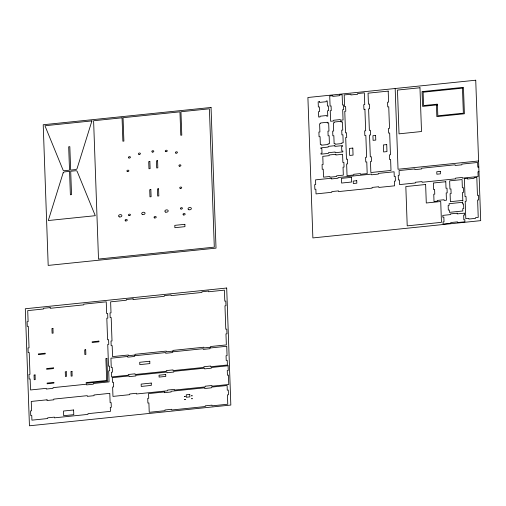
<?xml version="1.0" encoding="UTF-8"?>
<svg xmlns="http://www.w3.org/2000/svg" width="506" height="506" viewBox="0 0 506 506"><rect width="100%" height="100%" fill="white"/><g stroke="black" fill="none" stroke-linecap="round" stroke-linejoin="round"><path stroke-width="0.76" d="M364.908 109.245L363.903 109.347L363.738 104.666L364.744 104.565L364.333 92.857L357.615 93.553L357.641 94.255L350.93 94.945L350.905 94.242L344.188 94.932L344.605 106.633L345.617 106.532L345.781 111.212L344.769 111.314L345.535 132.85L346.54 132.743L346.705 137.43L345.699 137.531L346.465 159.295L347.477 159.194L347.641 163.874L346.635 163.976L347.046 175.683L353.764 174.987L353.738 174.285L360.449 173.596L360.474 174.298L367.192 173.609L366.774 161.907L365.768 162.009L365.604 157.328L366.61 157.227L365.844 135.456L364.832 135.564L364.668 130.877L365.674 130.776L364.915 109.245M478.587 160.965L398.032 169.257L395.173 88.512M478.802 167.05L477.797 167.151L477.632 162.47L461.858 164.096L461.883 164.798L455.166 165.487L455.141 164.785L421.574 168.245L421.599 168.947L414.888 169.636L414.863 168.934L399.089 170.56L399.253 175.24L398.247 175.342L398.412 180.022L399.417 179.921L399.582 184.601L415.363 182.976L415.337 182.274L422.048 181.584L422.074 182.286L455.64 178.833L455.615 178.125L462.326 177.435L462.351 178.137L478.126 176.518L477.961 171.831L478.967 171.73M462.781 200.408L450.384 201.685L450.1 193.728L451.112 193.627L450.947 188.947L449.935 189.048L449.644 180.857L462.067 179.579L462.357 187.77L463.363 187.669L463.528 192.35L462.522 192.451L462.832 201.11M184.551 396.54L185.221 396.489L184.551 396.54M184.658 399.462L185.329 399.417L184.658 399.462M191.603 395.812L192.274 395.768L191.603 395.793M191.704 398.741L192.375 398.69L191.717 398.696M63.13 172.913L48.285 220.534L95.28 215.695L77.19 171.464A1.689 1.164 -9.4 0 0 75.533 170.75L70.701 171.243L71.529 194.652L70.385 194.766L69.556 171.363L64.724 171.863A1.689 1.164 -9.4 0 0 63.13 172.913M91.928 120.902L77.089 168.523A1.689 1.164 -9.4 0 1 75.489 169.58L70.657 170.073L69.828 146.67L68.689 146.784L69.518 170.193L64.686 170.693A1.689 1.164 -9.4 0 1 63.022 169.972L44.933 125.741L91.928 120.902M423.086 91.504L422.061 91.624L422.605 106.386L437.437 104.862L436.406 104.268L436.842 116.614L464.388 113.774L463.452 87.348L423.086 91.504M228.105 365.756L211.325 367.482L211.344 368.185L204.633 368.874L204.607 368.172L173.729 371.353L173.754 372.055L167.037 372.745L167.012 372.043L135.798 375.256L135.823 375.958L129.112 376.654L129.087 375.945L112.3 377.678L112.465 382.359L113.477 382.251L113.641 386.932L112.636 387.039L112.964 396.4L129.745 394.674L129.719 393.972L136.437 393.276L136.462 393.984L167.676 390.771L167.65 390.063L174.368 389.373L174.393 390.075L205.272 386.9L205.246 386.192L211.957 385.502L211.982 386.204L228.769 384.478L228.434 375.117L227.428 375.218L227.264 370.537L228.269 370.436L228.105 365.756M211.046 107.468L43.212 124.748L48.19 265.41L216.018 248.13L211.046 107.468M475.735 80.214L307.901 97.494L312.872 237.928L480.7 220.648L475.735 80.214M332.746 95.685L329.722 95.995L330.083 106.058L331.088 105.956L331.253 110.637L330.247 110.738L330.62 121.269L333.637 120.959L333.618 120.257L340.329 119.568L340.355 120.27L343.049 119.992L342.682 109.663L343.682 109.562L343.517 104.938L342.518 105.039L342.126 94.717L339.456 94.989L339.482 95.691L332.771 96.387L332.746 95.685M122.054 117.803L93.604 120.732L98.499 259.059L214.304 247.137L209.408 108.809L180.958 111.737L181.787 135.146L180.781 135.247L179.953 111.839L123.059 117.702L123.888 141.104L122.882 141.206L122.054 117.803M419.967 87.753L397.476 90.068L399.025 133.837L421.511 131.522L419.967 87.753M388.197 91.105L368.052 93.18L368.438 104.179L369.45 104.078L369.614 108.758L368.608 108.86L369.367 130.396L370.379 130.289L370.544 134.975L369.532 135.077L370.303 156.841L371.315 156.74L371.48 161.42L370.468 161.522L370.86 172.527L390.999 170.452L390.613 159.453L389.601 159.554L389.437 154.874L390.449 154.773L389.677 133.002L388.665 133.11L388.5 128.423L389.512 128.322L388.747 106.791L387.741 106.892L387.571 102.212L388.583 102.111L388.197 91.105M319.507 101.7L318.16 101.839L318.344 106.987L319.349 106.886L319.52 111.567L318.508 111.674L318.698 117.057L320.045 116.918L320.02 116.216L326.731 115.52L326.756 116.222L327.762 116.121L327.572 110.738L328.577 110.637L328.413 105.956L327.407 106.058L327.224 100.909L326.218 101.01L326.243 101.712L319.533 102.402L319.507 101.7M462.471 88.152L423.111 92.206L423.573 105.571L437.418 104.16L437.829 115.804L463.357 113.18L462.471 88.152M327.306 122.275L320.595 122.964L320.621 123.666L319.615 123.774L319.9 131.965L318.894 132.066L319.058 136.746L320.07 136.645L320.349 144.602L321.354 144.501L321.38 145.203L328.097 144.514L328.071 143.812L329.412 143.672L329.128 135.716L328.122 135.817L327.958 131.136L328.963 131.029L328.672 122.838L327.331 122.977L327.306 122.275M341.088 121.326L334.371 122.016L334.396 122.718L333.391 122.825L333.682 131.016L332.676 131.117L332.84 135.798L333.846 135.697L334.124 143.653L335.136 143.552L335.162 144.254L341.873 143.565L341.847 142.863L343.188 142.724L342.91 134.767L341.904 134.868L341.733 130.187L342.745 130.08L342.454 121.889L341.114 122.028L341.088 121.326M375.61 135.418L372.928 135.69L373.093 140.345L375.775 140.073L375.61 135.418M149.858 161.522L148.72 161.635L148.966 168.751L150.111 168.631L149.858 161.522M157.581 160.725L156.436 160.838L156.689 167.954L157.828 167.84L157.581 160.725M334.871 145.69L328.16 146.379L328.185 147.082L320.798 147.847L320.823 148.549L321.835 148.441L321.999 153.122L320.994 153.229L321.025 154.166L328.407 153.407L328.381 152.704L335.098 152.009L335.124 152.711L342.84 151.92L342.809 150.984L341.803 151.085L341.639 146.405L342.644 146.304L342.619 145.601L334.896 146.392L334.871 145.69M352.815 148.075L349.456 148.416L349.703 155.443L353.062 155.095L352.815 148.075M386.717 144.583L383.358 144.931L383.605 151.952L386.963 151.61L386.717 144.583M335.851 154.286L329.14 154.975L329.166 155.677L322.784 156.335L323.075 164.526L322.069 164.627L322.233 169.308L323.239 169.206L323.524 177.163L329.899 176.505L329.925 177.208L336.635 176.518L336.61 175.816L343.327 175.127L343.043 167.17L344.048 167.062L343.884 162.382L342.878 162.483L342.587 154.292L335.876 154.988L335.851 154.286M150.851 189.605L149.713 189.725L149.966 196.84L151.104 196.72L150.851 189.605M158.574 188.808L157.429 188.928L157.682 196.043L158.827 195.923L158.574 188.808M331.31 178.238L315.535 179.864L315.7 184.545L314.688 184.646L314.858 189.326L315.864 189.225L316.029 193.906L331.803 192.286L331.778 191.578L338.495 190.888L338.52 191.591L372.087 188.137L372.062 187.435L378.773 186.739L378.798 187.448L394.572 185.822L394.408 181.142L395.414 181.034L395.249 176.354L394.244 176.455L394.079 171.781L378.298 173.4L378.324 174.108L371.613 174.798L371.587 174.096L338.021 177.549L338.046 178.251L331.335 178.941L331.31 178.238M351.512 177.334L341.417 178.371L341.588 183.052L351.676 182.015L351.512 177.334M440.302 171.395L436.773 171.755L436.861 174.216L440.384 173.849L440.302 171.395M356.743 180.699L353.22 181.066L353.308 183.52L356.831 183.159L356.743 180.699M467.411 178.321L464.394 178.631L465.027 196.657L466.039 196.549L466.203 201.236L465.197 201.337L465.805 218.655L468.828 218.345L468.853 219.047L475.564 218.358L475.539 217.656L478.233 217.378L477.626 200.06L478.619 199.952L478.455 195.272L477.449 195.379L476.81 177.353L474.128 177.631L474.154 178.333L467.436 179.023L467.411 178.321M445.786 181.724L433.364 183.001L433.598 189.554L434.603 189.453L434.768 194.133L433.762 194.234L434.015 201.496L437.374 201.148L437.348 200.433L444.066 199.743L444.091 200.458L446.437 200.212L446.184 192.957L447.19 192.856L447.019 188.175L446.014 188.276L445.786 181.724M425.628 184.5L405.825 186.543L407.216 225.866L441.453 222.336L440.72 201.508L426.286 202.995L425.628 184.5M184.861 224.322L174.791 225.36L174.874 227.7L184.943 226.663L184.861 224.322M462.528 202.318L449.107 203.697L449.164 205.335L448.158 205.442L448.322 210.123L449.328 210.015L449.417 212.356L462.838 210.977L462.756 208.636L463.762 208.529L463.597 203.848L462.585 203.956L462.528 202.318M457.19 213.203L450.479 213.893L450.504 214.595L442.782 215.392L442.851 217.264L443.857 217.156L444.021 221.837L443.016 221.944L443.092 224.05L450.808 223.254L450.783 222.551L457.5 221.862L457.519 222.564L464.906 221.805L464.831 219.693L463.825 219.8L463.66 215.12L464.666 215.012L464.603 213.14L457.215 213.905L457.19 213.203M226.694 288.022L25.3 308.755L29.443 425.786L230.837 405.047L226.694 288.022M133.091 298.837L126.373 299.527L126.399 300.229L110.624 301.854L111.01 312.853L110.004 312.955L110.169 317.635L111.181 317.534L112.009 340.943L110.997 341.044L111.168 345.724L112.174 345.623L112.56 356.622L128.341 354.997L128.36 355.699L135.077 355.01L135.051 354.308L166.265 351.094L166.291 351.796L173.008 351.101L172.982 350.399L203.861 347.224L203.886 347.926L210.597 347.23L210.572 346.528L226.353 344.909L225.961 333.903L226.966 333.802L226.802 329.121L225.796 329.223L224.968 305.82L225.973 305.719L225.809 301.032L224.803 301.14L224.411 290.14L208.636 291.76L208.611 291.058L201.9 291.753L201.926 292.455L171.041 295.63L171.015 294.928L164.305 295.624L164.33 296.326L133.116 299.539L133.091 298.837M50.189 307.604L43.478 308.293L43.497 308.995L27.722 310.621L28.115 321.62L27.109 321.727L27.273 326.408L28.279 326.307L29.038 347.837L28.032 347.938L28.197 352.619L29.209 352.518L29.974 374.282L28.968 374.389L29.133 379.07L30.145 378.969L30.531 389.968L46.305 388.342L46.331 389.044L53.048 388.355L53.022 387.653L86.589 384.193L86.615 384.895L93.325 384.206L93.3 383.504L109.075 381.878L108.682 370.879L109.694 370.778L109.53 366.097L108.518 366.199L107.746 344.434L108.758 344.327L108.594 339.646L107.582 339.754L106.823 318.217L107.829 318.116L107.664 313.435L106.652 313.537L106.241 301.835L83.756 304.15L83.781 304.852L50.214 308.306L50.189 307.604M52.947 328.464L51.941 328.565L52.105 333.245L53.111 333.144L52.947 328.464M98.872 341.114L92.162 341.809L92.187 342.511L98.898 341.816L98.872 341.114M45.066 353.232L38.355 353.928L38.374 354.63L45.091 353.934L45.066 353.232M85.704 349.754L84.698 349.855L84.863 354.542L85.868 354.434L85.704 349.754M106.899 358.381L105.887 358.482L106.665 380.48L86.153 382.593L86.178 383.295L107.702 381.081L106.899 358.381M127.714 356.471L110.928 358.197L111.257 367.565L112.269 367.457L112.433 372.138L111.428 372.245L111.592 376.926L128.372 375.199L128.347 374.497L135.064 373.801L135.089 374.51L166.303 371.29L166.278 370.588L172.995 369.899L173.014 370.601L203.899 367.426L203.874 366.717L210.585 366.028L210.61 366.73L227.396 365.003L227.226 360.323L226.22 360.424L226.055 355.743L227.061 355.642L226.732 346.275L209.946 348.002L209.971 348.71L203.26 349.399L203.235 348.697L172.356 351.872L172.382 352.581L165.664 353.27L165.639 352.568L134.425 355.781L134.451 356.483L127.733 357.173L127.714 356.471M53.332 367.887L46.622 368.577L46.641 369.279L53.358 368.589L53.332 367.887M149.776 361.246L139.707 362.283L139.789 364.624L149.858 363.593L149.776 361.246M35.053 374.94L34.047 375.041L34.212 379.721L35.218 379.62L35.053 374.94M66.267 371.72L65.261 371.828L65.426 376.508L66.431 376.401L66.267 371.72M71.985 371.372L70.979 371.474L71.144 376.154L72.149 376.053L71.985 371.372M53.845 382.397L47.134 383.086L47.159 383.788L53.87 383.099L53.845 382.397M165.715 374.529L159.042 375.212L159.105 377.084L165.785 376.401L165.715 374.529M151.237 383.061L141.161 384.098L141.244 386.439L151.319 385.401L151.237 383.061M47.033 399.81L31.258 401.435L31.587 410.796L30.581 410.897L30.746 415.578L31.752 415.477L31.922 420.157L47.697 418.532L47.672 417.829L54.382 417.14L54.408 417.842L87.974 414.389L87.949 413.68L110.441 411.365L110.302 407.393L111.307 407.286L111.143 402.605L110.131 402.713L109.802 393.345L94.027 394.971L94.053 395.673L87.336 396.362L87.31 395.66L53.75 399.114L53.769 399.822L47.058 400.512L47.033 399.81M164.342 391.967L148.568 393.592L148.732 398.266L147.727 398.374L147.891 403.054L148.897 402.947L149.232 412.314L165.007 410.689L164.981 409.986L171.692 409.297L171.717 409.999L205.284 406.539L205.259 405.837L211.976 405.148L212.001 405.85L227.776 404.224L227.441 394.863L228.453 394.762L228.288 390.075L227.276 390.183L227.112 385.502L211.337 387.128L211.363 387.83L204.652 388.519L204.626 387.817L171.06 391.271L171.085 391.979L164.368 392.669L164.342 391.967M189.782 394.427L186.259 394.788L186.347 397.242L189.87 396.881L189.782 394.427M73.617 409.993L63.528 411.03L63.693 415.711L73.781 414.673L73.617 409.993M125.659 220.92A1.101 0.759 -9.4 0 0 127.272 220.091A1.101 0.759 -9.4 0 0 125.608 219.604A1.101 0.759 -9.4 0 0 125.659 220.92M154.608 217.941A1.101 0.759 -9.4 0 0 156.221 217.112A1.101 0.759 -9.4 0 0 154.564 216.619A1.101 0.759 -9.4 0 0 154.608 217.941M183.558 214.955A1.101 0.759 -9.4 0 0 185.171 214.133A1.101 0.759 -9.4 0 0 183.514 213.64A1.101 0.759 -9.4 0 0 183.558 214.955M188.89 209.75A1.689 1.164 -9.4 0 0 191.376 208.478A1.689 1.164 -9.4 0 0 188.82 207.726A1.689 1.164 -9.4 0 0 188.89 209.75M165.734 212.134A1.689 1.164 -9.4 0 0 168.213 210.863A1.689 1.164 -9.4 0 0 165.658 210.11A1.689 1.164 -9.4 0 0 165.734 212.134M142.572 214.519A1.689 1.164 -9.4 0 0 145.051 213.247A1.689 1.164 -9.4 0 0 142.496 212.495A1.689 1.164 -9.4 0 0 142.572 214.519M119.41 216.903A1.689 1.164 -9.4 0 0 121.889 215.632A1.689 1.164 -9.4 0 0 119.34 214.879A1.689 1.164 -9.4 0 0 119.41 216.903M129.03 215.556A1.012 0.702 -9.4 0 0 130.447 214.721A1.012 0.702 -9.4 0 0 128.853 214.354A1.012 0.702 -9.4 0 0 129.03 215.556M181.015 209.029A1.012 0.702 -9.4 0 0 182.432 208.194A1.012 0.702 -9.4 0 0 180.838 207.827A1.012 0.702 -9.4 0 0 181.015 209.029M180.294 188.434A1.012 0.702 -9.4 0 0 181.705 187.593A1.012 0.702 -9.4 0 0 180.104 187.239A1.012 0.702 -9.4 0 0 180.294 188.434M127.423 171.54A1.012 0.702 -9.4 0 0 128.897 170.756A1.012 0.702 -9.4 0 0 127.348 170.326A1.012 0.702 -9.4 0 0 127.423 171.54M179.428 166.177A1.012 0.702 -9.4 0 0 180.92 165.424A1.012 0.702 -9.4 0 0 179.396 164.956A1.012 0.702 -9.4 0 0 179.428 166.177M175.968 153.154A1.012 0.702 -9.4 0 0 177.429 152.363A1.012 0.702 -9.4 0 0 175.867 151.945A1.012 0.702 -9.4 0 0 175.968 153.154M165.841 151.629A1.012 0.702 -9.4 0 0 167.265 150.801A1.012 0.702 -9.4 0 0 165.677 150.427A1.012 0.702 -9.4 0 0 165.841 151.629M152.369 152.072A1.012 0.702 -9.4 0 0 153.805 151.256A1.012 0.702 -9.4 0 0 152.23 150.864A1.012 0.702 -9.4 0 0 152.369 152.072M138.998 154.393A1.012 0.702 -9.4 0 0 140.409 153.558A1.012 0.702 -9.4 0 0 138.821 153.191A1.012 0.702 -9.4 0 0 138.998 154.393M128.96 157.992A1.012 0.702 -9.4 0 0 130.434 157.214A1.012 0.702 -9.4 0 0 128.897 156.778A1.012 0.702 -9.4 0 0 128.96 157.992"/></g></svg>
